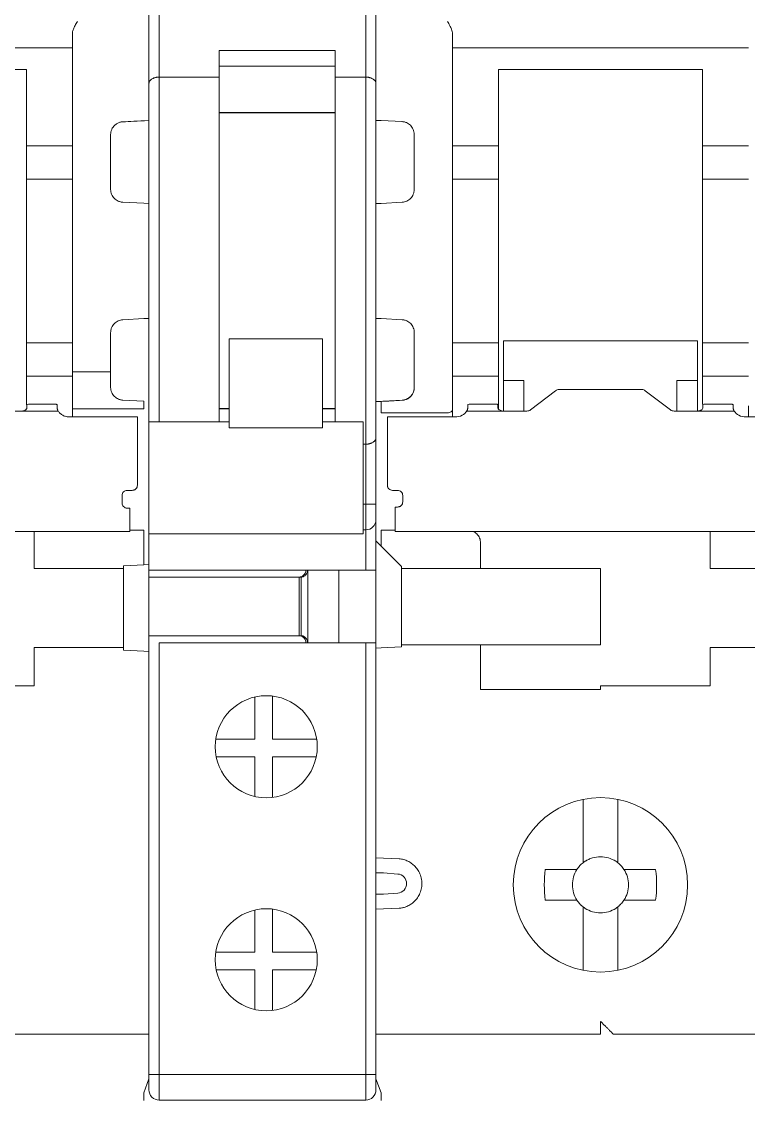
# Model space of a CAD drawing. Header units: millimetres. Extents: x 1359 to 3577, y 1336 to 3557.
# Drawn here: x 1773.78 to 1802.27, y 2722.53 to 2764.81 of the extents above; entities that cross this region are included whole.
import ezdxf

# ---------------------------------------------------------------- set-up
doc = ezdxf.new("R2010")
doc.units = ezdxf.units.MM
doc.layers.add('000-PI-Oprema', color=30, linetype='Continuous', lineweight=5)

msp = doc.modelspace()

# ---------------------------------------------------------------- linework, layer by layer
at = {"layer": '000-PI-Oprema', "color": 0, "linetype": 'ByBlock', "lineweight": 0}
for p, q in [((1778.771, 2762.383), (1778.771, 2788.994)), ((1779.171, 2762.638), (1779.171, 2788.994)), ((1787.271, 2762.638), (1787.271, 2788.994)), ((1787.671, 2788.994), (1787.671, 2762.383)), ((1787.671, 2788.994), (1787.671, 2762.383)), ((1781.521, 2762.638), (1781.521, 2763.679)), ((1786.071, 2763.679), (1781.521, 2763.679)), ((1786.071, 2763.679), (1786.071, 2762.638)), ((1786.071, 2763.063), (1781.521, 2763.063)), ((1778.771, 2749.134), (1778.771, 2762.383)), ((1781.521, 2762.638), (1779.171, 2762.638)), ((1779.171, 2762.638), (1779.171, 2749.134)), ((1781.521, 2762.638), (1781.521, 2749.134)), ((1787.271, 2762.638), (1786.071, 2762.638)), ((1786.071, 2749.134), (1786.071, 2762.638)), ((1787.271, 2748.25), (1787.271, 2762.638)), ((1787.671, 2762.383), (1787.671, 2748.505)), ((1786.071, 2761.25), (1781.521, 2761.25)), ((1786.071, 2761.244), (1781.521, 2761.244)), ((1784.171, 2761.25), (1784.171, 2761.244)), ((1781.921, 2752.385), (1781.921, 2748.887)), ((1785.571, 2752.385), (1781.921, 2752.385)), ((1785.571, 2752.385), (1785.571, 2748.887)), ((1781.521, 2749.644), (1781.921, 2749.644)), ((1781.921, 2749.638), (1781.521, 2749.638)), ((1785.571, 2749.644), (1786.071, 2749.644)), ((1786.071, 2749.638), (1785.571, 2749.638)), ((1778.771, 2723.544), (1778.771, 2749.133)), ((1781.921, 2749.133), (1778.771, 2749.133)), ((1785.571, 2748.887), (1781.921, 2748.887)), ((1787.171, 2749.133), (1785.571, 2749.133)), ((1787.171, 2749.133), (1787.171, 2744.733)), ((1787.671, 2748.505), (1787.671, 2745.894)), ((1787.271, 2748.25), (1787.171, 2748.25)), ((1787.271, 2745.894), (1787.271, 2748.25)), ((1787.171, 2745.894), (1787.271, 2745.894)), ((1787.671, 2745.894), (1787.271, 2745.894)), ((1787.271, 2744.894), (1787.271, 2745.894)), ((1787.671, 2745.894), (1787.671, 2745.294)), ((1787.671, 2745.294), (1787.671, 2743.319)), ((1778.771, 2744.733), (1787.171, 2744.733)), ((1787.171, 2744.894), (1787.271, 2744.894)), ((1787.271, 2743.319), (1787.271, 2744.894)), ((1778.771, 2743.319), (1787.271, 2743.319)), ((1784.998, 2743.319), (1784.998, 2740.469)), ((1786.219, 2743.319), (1786.219, 2740.469)), ((1786.221, 2743.319), (1786.221, 2740.469)), ((1787.671, 2743.319), (1787.271, 2743.319)), ((1787.671, 2743.319), (1787.671, 2740.469)), ((1778.771, 2743.044), (1784.664, 2743.044)), ((1784.664, 2743.044), (1784.736, 2743.044)), ((1784.664, 2743.044), (1784.664, 2740.744)), ((1784.736, 2743.044), (1784.736, 2740.744)), ((1784.75, 2743.044), (1784.736, 2743.044)), ((1784.664, 2740.744), (1778.771, 2740.744)), ((1779.171, 2740.469), (1787.271, 2740.469)), ((1779.171, 2723.544), (1779.171, 2740.469)), ((1784.736, 2740.744), (1784.664, 2740.744)), ((1784.75, 2740.744), (1784.736, 2740.744)), ((1787.271, 2740.469), (1787.671, 2740.469)), ((1787.271, 2723.544), (1787.271, 2740.469)), ((1787.671, 2740.469), (1787.671, 2723.544)), ((1782.92, 2738.342), (1782.92, 2736.694)), ((1783.62, 2738.378), (1783.62, 2736.694)), ((1781.394, 2736.694), (1782.92, 2736.694)), ((1783.62, 2736.694), (1785.349, 2736.694)), ((1782.92, 2735.994), (1781.412, 2735.994)), ((1782.92, 2735.994), (1782.92, 2734.445)), ((1783.62, 2734.41), (1783.62, 2735.994)), ((1785.331, 2735.994), (1783.62, 2735.994)), ((1782.92, 2729.992), (1782.92, 2728.344)), ((1783.62, 2730.028), (1783.62, 2728.344)), ((1781.394, 2728.344), (1782.92, 2728.344)), ((1783.62, 2728.344), (1785.349, 2728.344)), ((1781.412, 2727.644), (1782.92, 2727.644)), ((1782.92, 2727.644), (1782.92, 2726.095)), ((1783.62, 2726.06), (1783.62, 2727.644)), ((1785.331, 2727.644), (1783.62, 2727.644)), ((1778.771, 2722.944), (1778.771, 2723.544)), ((1779.171, 2723.544), (1778.771, 2723.544)), ((1779.171, 2723.544), (1787.271, 2723.544)), ((1779.171, 2722.544), (1779.171, 2723.544)), ((1787.671, 2723.544), (1787.271, 2723.544)), ((1787.271, 2722.544), (1787.271, 2723.544)), ((1787.671, 2723.544), (1787.671, 2722.944)), ((1779.171, 2722.544), (1787.271, 2722.544))]:
    msp.add_line(p, q, dxfattribs=at)
at = {"layer": '000-PI-Oprema', "color": 0, "lineweight": 0}
for p, q in [((1775.771, 2763.783), (1764.171, 2763.783)), ((1790.671, 2763.783), (1802.271, 2763.783)), ((1773.971, 2762.937), (1765.971, 2762.937)), ((1773.971, 2762.937), (1773.971, 2762.113)), ((1792.471, 2762.937), (1800.471, 2762.937)), ((1773.971, 2759.948), (1773.971, 2762.113)), ((1787.717, 2760.938), (1787.689, 2760.939)), ((1787.871, 2760.933), (1787.717, 2760.938)), ((1788.697, 2760.892), (1787.871, 2760.935)), ((1787.871, 2760.933), (1787.871, 2760.935)), ((1788.697, 2760.886), (1788.697, 2760.892)), ((1778.771, 2760.555), (1778.771, 2757.681)), ((1787.671, 2757.679), (1787.671, 2760.556)), ((1773.971, 2758.637), (1773.971, 2759.948)), ((1773.971, 2759.948), (1775.771, 2759.948)), ((1790.671, 2759.948), (1792.471, 2759.948)), ((1802.271, 2759.948), (1800.471, 2759.948)), ((1773.971, 2752.225), (1773.971, 2758.637)), ((1775.771, 2758.637), (1773.971, 2758.637)), ((1790.671, 2758.637), (1792.471, 2758.637)), ((1800.471, 2758.637), (1802.271, 2758.637)), ((1777.745, 2757.735), (1778.571, 2757.692)), ((1787.871, 2757.69), (1788.697, 2757.733)), ((1778.571, 2757.692), (1778.771, 2757.681)), ((1787.671, 2757.679), (1787.871, 2757.69)), ((1778.571, 2753.171), (1777.745, 2753.128)), ((1778.771, 2753.181), (1778.571, 2753.171)), ((1778.771, 2753.181), (1778.771, 2752.008)), ((1787.871, 2753.173), (1787.671, 2753.183)), ((1787.671, 2752.131), (1787.671, 2753.183)), ((1788.697, 2753.129), (1787.871, 2753.173)), ((1773.971, 2752.303), (1773.966, 2752.303)), ((1773.971, 2750.915), (1773.971, 2752.225)), ((1773.971, 2752.225), (1775.771, 2752.225)), ((1790.671, 2752.225), (1792.471, 2752.225)), ((1792.671, 2752.302), (1792.671, 2750.751)), ((1800.271, 2752.302), (1792.671, 2752.302)), ((1800.271, 2750.751), (1800.271, 2752.302)), ((1802.271, 2752.225), (1800.471, 2752.225)), ((1777.271, 2751.081), (1775.771, 2751.081)), ((1773.971, 2749.79), (1773.971, 2750.915)), ((1773.971, 2750.915), (1775.771, 2750.915)), ((1792.471, 2750.915), (1790.671, 2750.915)), ((1792.471, 2749.631), (1792.471, 2750.915)), ((1793.471, 2750.751), (1792.671, 2750.751)), ((1792.671, 2749.549), (1792.671, 2750.751)), ((1793.471, 2749.549), (1793.471, 2750.751)), ((1800.271, 2750.751), (1799.471, 2750.751)), ((1799.471, 2749.549), (1799.471, 2750.751)), ((1800.271, 2750.751), (1800.271, 2749.549)), ((1800.471, 2749.824), (1800.471, 2750.915)), ((1800.471, 2750.915), (1802.271, 2750.915)), ((1793.73, 2749.594), (1794.713, 2750.347)), ((1794.854, 2750.392), (1798.088, 2750.392)), ((1798.23, 2750.347), (1799.213, 2749.594)), ((1773.988, 2749.726), (1773.988, 2749.804)), ((1774.972, 2749.822), (1774.188, 2749.822)), ((1775.172, 2749.804), (1775.172, 2749.726)), ((1775.771, 2749.331), (1775.771, 2749.754)), ((1777.745, 2749.978), (1778.571, 2749.935)), ((1787.689, 2749.923), (1788.697, 2749.976)), ((1787.871, 2749.927), (1787.871, 2749.929)), ((1788.697, 2749.97), (1788.697, 2749.976)), ((1791.271, 2749.726), (1791.271, 2749.804)), ((1792.254, 2749.822), (1791.471, 2749.822)), ((1792.454, 2749.804), (1792.454, 2749.726)), ((1800.488, 2749.804), (1800.488, 2749.726)), ((1801.472, 2749.822), (1800.688, 2749.822)), ((1801.672, 2749.804), (1801.672, 2749.726)), ((1802.271, 2749.331), (1802.271, 2749.754)), ((1773.788, 2749.549), (1772.854, 2749.549)), ((1775.213, 2749.549), (1773.788, 2749.549)), ((1775.672, 2749.319), (1778.321, 2749.319)), ((1778.571, 2749.635), (1775.771, 2749.635)), ((1778.321, 2749.319), (1778.321, 2748.707)), ((1790.471, 2749.479), (1787.871, 2749.479)), ((1788.121, 2748.707), (1788.121, 2749.319)), ((1788.121, 2749.319), (1790.771, 2749.319)), ((1790.671, 2749.602), (1790.671, 2749.319)), ((1792.654, 2749.549), (1791.229, 2749.549)), ((1792.654, 2749.549), (1793.588, 2749.549)), ((1799.354, 2749.549), (1800.288, 2749.549)), ((1801.713, 2749.549), (1800.288, 2749.549)), ((1802.172, 2749.319), (1808.371, 2749.319)), ((1778.321, 2746.641), (1778.321, 2748.05)), ((1788.121, 2748.05), (1788.121, 2746.641)), ((1778.121, 2746.442), (1777.921, 2746.442)), ((1788.521, 2746.442), (1788.321, 2746.442)), ((1777.721, 2746.242), (1777.721, 2745.944)), ((1778.771, 2746.048), (1778.771, 2745.881)), ((1787.671, 2745.731), (1787.671, 2746.048)), ((1788.721, 2745.993), (1788.721, 2746.242)), ((1777.921, 2745.744), (1778.021, 2745.744)), ((1778.021, 2745.655), (1778.021, 2745.744)), ((1778.771, 2745.731), (1778.771, 2743.534)), ((1787.671, 2744.457), (1787.671, 2745.731)), ((1788.421, 2745.788), (1788.521, 2745.788)), ((1788.421, 2745.744), (1788.421, 2745.788)), ((1788.421, 2745.744), (1788.421, 2745.655)), ((1748.421, 2744.834), (1773.921, 2744.834)), ((1773.921, 2744.833), (1778.022, 2744.833)), ((1774.271, 2744.833), (1774.271, 2743.381)), ((1778.571, 2744.881), (1778.021, 2744.881)), ((1778.571, 2744.881), (1778.571, 2743.523)), ((1788.421, 2744.881), (1787.871, 2744.881)), ((1788.421, 2744.833), (1792.521, 2744.833)), ((1792.521, 2744.834), (1818.021, 2744.834)), ((1800.771, 2743.381), (1800.771, 2744.834)), ((1787.671, 2740.281), (1787.671, 2744.457)), ((1787.671, 2744.457), (1787.871, 2744.257)), ((1787.871, 2744.257), (1787.871, 2744.381)), ((1787.871, 2744.257), (1788.671, 2743.457)), ((1791.771, 2743.381), (1791.771, 2744.381)), ((1774.671, 2743.381), (1774.271, 2743.381)), ((1774.671, 2743.381), (1777.771, 2743.381)), ((1777.771, 2743.481), (1778.571, 2743.523)), ((1777.771, 2743.381), (1777.771, 2743.481)), ((1777.771, 2740.281), (1777.771, 2743.381)), ((1778.771, 2743.534), (1778.571, 2743.523)), ((1778.771, 2743.534), (1778.771, 2740.129)), ((1788.671, 2743.457), (1788.671, 2743.381)), ((1791.771, 2743.381), (1788.671, 2743.381)), ((1788.671, 2743.381), (1788.671, 2740.381)), ((1791.771, 2743.381), (1792.171, 2743.381)), ((1792.171, 2743.381), (1796.471, 2743.381)), ((1796.471, 2743.381), (1796.471, 2740.381)), ((1801.171, 2743.381), (1800.771, 2743.381)), ((1801.171, 2743.381), (1804.271, 2743.381)), ((1787.671, 2741.281), (1787.666, 2741.286)), ((1778.776, 2741.081), (1778.771, 2741.081)), ((1788.671, 2740.381), (1788.671, 2740.305)), ((1791.771, 2740.381), (1788.671, 2740.381)), ((1791.771, 2738.631), (1791.771, 2740.381)), ((1791.771, 2740.381), (1792.171, 2740.381)), ((1796.471, 2740.381), (1792.171, 2740.381)), ((1774.671, 2740.281), (1774.271, 2740.281)), ((1774.271, 2738.781), (1774.271, 2740.281)), ((1774.671, 2740.281), (1777.771, 2740.281)), ((1777.771, 2740.181), (1777.771, 2740.281)), ((1778.571, 2740.139), (1777.771, 2740.181)), ((1778.771, 2740.129), (1778.571, 2740.139)), ((1778.771, 2740.129), (1778.771, 2725.981)), ((1787.671, 2740.253), (1787.871, 2740.263)), ((1787.671, 2740.253), (1787.671, 2732.358)), ((1788.671, 2740.305), (1787.871, 2740.263)), ((1801.171, 2740.281), (1800.771, 2740.281)), ((1800.771, 2740.281), (1800.771, 2738.781)), ((1804.271, 2740.281), (1801.171, 2740.281)), ((1769.971, 2738.781), (1774.271, 2738.781)), ((1796.471, 2738.781), (1796.471, 2738.631)), ((1800.771, 2738.781), (1796.471, 2738.781)), ((1796.471, 2738.631), (1791.771, 2738.631)), ((1778.771, 2736.481), (1778.776, 2736.481)), ((1787.666, 2736.276), (1787.671, 2736.281)), ((1795.796, 2734.32), (1795.796, 2734.257)), ((1795.796, 2734.257), (1795.796, 2732.138)), ((1797.146, 2734.257), (1797.146, 2734.32)), ((1797.146, 2732.138), (1797.146, 2734.257)), ((1787.671, 2732.184), (1787.671, 2732.357)), ((1788.581, 2732.003), (1787.671, 2732.041)), ((1795.796, 2732.138), (1795.796, 2731.85)), ((1797.146, 2732.138), (1797.146, 2731.85)), ((1794.307, 2731.581), (1795.165, 2731.581)), ((1798.635, 2731.581), (1797.777, 2731.581)), ((1787.671, 2730.609), (1787.671, 2731.454)), ((1787.971, 2731.454), (1788.529, 2731.405)), ((1788.529, 2730.658), (1787.971, 2730.609)), ((1795.165, 2730.381), (1794.307, 2730.381)), ((1798.635, 2730.381), (1797.777, 2730.381)), ((1787.671, 2730.022), (1788.581, 2730.06)), ((1795.796, 2730.113), (1795.796, 2729.825)), ((1795.796, 2729.825), (1795.796, 2727.705)), ((1797.146, 2730.113), (1797.146, 2729.825)), ((1797.146, 2727.705), (1797.146, 2729.825)), ((1787.671, 2729.705), (1787.671, 2729.759)), ((1787.671, 2729.705), (1787.671, 2725.981)), ((1795.796, 2727.705), (1795.796, 2727.631)), ((1797.146, 2727.631), (1797.146, 2727.705)), ((1778.771, 2725.981), (1778.771, 2723.381)), ((1787.671, 2725.981), (1787.671, 2723.381)), ((1778.771, 2725.131), (1770.471, 2725.131)), ((1787.671, 2725.131), (1796.471, 2725.131)), ((1805.271, 2725.131), (1796.971, 2725.131)), ((1778.771, 2723.381), (1778.571, 2722.831)), ((1787.671, 2723.381), (1787.871, 2722.832))]:
    msp.add_line(p, q, dxfattribs=at)
at = {"layer": '000-PI-Oprema', "color": 0, "lineweight": 0, "flags": 128}
msp.add_lwpolyline([(1790.671, 2749.602), (1790.667, 2749.578), (1790.656, 2749.555), (1790.638, 2749.534), (1790.613, 2749.515), (1790.582, 2749.5), (1790.548, 2749.489), (1790.51, 2749.482), (1790.471, 2749.479)], dxfattribs=at)
at = {"layer": '000-PI-Oprema', "color": 0, "linetype": 'ByBlock', "lineweight": 0}
for centre in [(1783.371, 2736.394), (1783.371, 2728.044)]:
    msp.add_circle(centre, 2, dxfattribs=at)
at = {"layer": '000-PI-Oprema', "color": 0, "lineweight": 0}
msp.add_circle((1796.471, 2730.981), 3.418, dxfattribs=at)
at = {"layer": '000-PI-Oprema', "color": 0, "linetype": 'ByBlock', "lineweight": 0}
for centre, start, end in [((1787.271, 2745.294), 270, 0), ((1779.171, 2722.944), 180, 270), ((1787.271, 2722.944), 270, 0)]:
    msp.add_arc(centre, 0.4, start, end, dxfattribs=at)
at = {"layer": '000-PI-Oprema', "color": 0, "lineweight": 0}
for start, end in [(123.0557, 133.0681), (46.9319, 56.9443), (136.9319, 146.9443), (135, 136.9319), (133.0681, 135), (33.0557, 43.0681), (213.0557, 223.0681), (223.0681, 225), (315, 316.9319), (316.9319, 326.9443), (225, 226.9319), (226.9319, 236.9443), (303.0557, 313.0681)]:
    msp.add_arc((1796.471, 2730.981), 1.1, start, end, dxfattribs=at)
for points, knots in [([(1775.771, 2764.324), (1775.772, 2764.345), (1775.774, 2764.389), (1775.789, 2764.455), (1775.81, 2764.521), (1775.84, 2764.588), (1775.891, 2764.687), (1775.938, 2764.762), (1775.971, 2764.814)], [0, 0, 0, 0, 0.117336, 0.242611, 0.377617, 0.505972, 0.652001, 1, 1, 1, 1]), ([(1778.771, 2764.814), (1778.771, 2764.782), (1778.771, 2764.718), (1778.771, 2764.622), (1778.771, 2764.527), (1778.771, 2764.4), (1778.771, 2764.244), (1778.771, 2764.067), (1778.771, 2763.907), (1778.771, 2763.77), (1778.771, 2763.655), (1778.771, 2763.6), (1778.771, 2763.572)], [0, 0, 0, 0, 0.061391, 0.122427, 0.18342, 0.24468, 0.372209, 0.500076, 0.627605, 0.755472, 0.877481, 1, 1, 1, 1]), ([(1787.671, 2763.572), (1787.671, 2763.586), (1787.671, 2763.612), (1787.671, 2763.659), (1787.671, 2763.712), (1787.671, 2763.792), (1787.671, 2763.907), (1787.671, 2764.067), (1787.671, 2764.243), (1787.671, 2764.43), (1787.671, 2764.621), (1787.671, 2764.75), (1787.671, 2764.814)], [0, 0, 0, 0, 0.061391, 0.122427, 0.18342, 0.24468, 0.372209, 0.500076, 0.627605, 0.755472, 0.877481, 1, 1, 1, 1]), ([(1790.471, 2764.814), (1790.505, 2764.761), (1790.552, 2764.687), (1790.603, 2764.588), (1790.637, 2764.51), (1790.664, 2764.423), (1790.669, 2764.356), (1790.671, 2764.324)], [0, 0, 0, 0, 0.350015, 0.493309, 0.624855, 0.821183, 1, 1, 1, 1]), ([(1775.771, 2764.17), (1775.771, 2764.18), (1775.771, 2764.199), (1775.771, 2764.235), (1775.771, 2764.277), (1775.771, 2764.308), (1775.771, 2764.324)], [0, 0, 0, 0, 0.251193, 0.5, 0.748807, 1, 1, 1, 1]), ([(1775.771, 2761.108), (1775.771, 2761.192), (1775.771, 2761.358), (1775.771, 2761.6), (1775.771, 2761.835), (1775.771, 2762.062), (1775.771, 2762.282), (1775.771, 2762.495), (1775.771, 2762.701), (1775.771, 2762.965), (1775.771, 2763.274), (1775.771, 2763.61), (1775.771, 2763.914), (1775.771, 2764.085), (1775.771, 2764.17)], [0, 0, 0, 0, 0.062754, 0.125301, 0.187708, 0.250043, 0.312375, 0.374772, 0.437302, 0.500033, 0.625237, 0.749935, 0.874674, 1, 1, 1, 1]), ([(1790.671, 2764.17), (1790.671, 2764.13), (1790.671, 2764.049), (1790.671, 2763.918), (1790.671, 2763.778), (1790.671, 2763.631), (1790.671, 2763.475), (1790.671, 2763.31), (1790.671, 2763.138), (1790.671, 2762.897), (1790.671, 2762.578), (1790.671, 2762.167), (1790.671, 2761.73), (1790.671, 2761.417), (1790.671, 2761.26)], [0, 0, 0, 0, 0.062736, 0.125281, 0.187695, 0.250043, 0.312387, 0.374792, 0.437318, 0.500031, 0.625212, 0.749931, 0.874692, 1, 1, 1, 1]), ([(1778.771, 2763.572), (1778.771, 2763.536), (1778.771, 2763.462), (1778.771, 2763.342), (1778.771, 2763.216), (1778.771, 2763.082), (1778.771, 2762.94), (1778.771, 2762.791), (1778.771, 2762.635), (1778.771, 2762.417), (1778.771, 2762.129), (1778.771, 2761.756), (1778.771, 2761.361), (1778.771, 2761.079), (1778.771, 2760.937)], [0, 0, 0, 0, 0.062728, 0.125272, 0.18769, 0.250045, 0.312396, 0.374803, 0.437328, 0.500029, 0.625194, 0.749922, 0.874696, 1, 1, 1, 1]), ([(1787.671, 2760.939), (1787.671, 2761.01), (1787.671, 2761.153), (1787.671, 2761.359), (1787.671, 2761.56), (1787.671, 2761.755), (1787.671, 2761.943), (1787.671, 2762.126), (1787.671, 2762.302), (1787.671, 2762.529), (1787.671, 2762.795), (1787.671, 2763.085), (1787.671, 2763.348), (1787.671, 2763.497), (1787.671, 2763.572)], [0, 0, 0, 0, 0.062728, 0.125271, 0.18769, 0.250045, 0.312396, 0.374804, 0.437328, 0.500029, 0.625194, 0.749922, 0.874696, 1, 1, 1, 1]), ([(1792.471, 2762.937), (1792.471, 2762.896), (1792.471, 2762.813), (1792.471, 2762.695), (1792.471, 2762.582), (1792.471, 2762.439), (1792.471, 2762.274), (1792.471, 2762.166), (1792.471, 2762.113)], [0, 0, 0, 0, 0.125424, 0.250193, 0.374902, 0.500146, 0.749703, 1, 1, 1, 1]), ([(1800.471, 2762.113), (1800.471, 2762.139), (1800.471, 2762.191), (1800.471, 2762.279), (1800.471, 2762.373), (1800.471, 2762.508), (1800.471, 2762.692), (1800.471, 2762.855), (1800.471, 2762.937)], [0, 0, 0, 0, 0.125424, 0.250193, 0.374902, 0.500146, 0.749703, 1, 1, 1, 1]), ([(1800.471, 2759.948), (1800.471, 2760.019), (1800.471, 2760.161), (1800.471, 2760.367), (1800.471, 2760.568), (1800.471, 2760.764), (1800.471, 2760.954), (1800.471, 2761.2), (1800.471, 2761.492), (1800.471, 2761.819), (1800.471, 2762.015), (1800.471, 2762.113)], [0, 0, 0, 0, 0.083508, 0.166833, 0.25006, 0.333277, 0.416572, 0.500032, 0.666688, 0.83311, 1, 1, 1, 1]), ([(1775.771, 2759.715), (1775.771, 2759.786), (1775.771, 2759.928), (1775.771, 2760.136), (1775.771, 2760.34), (1775.771, 2760.539), (1775.771, 2760.734), (1775.771, 2760.924), (1775.771, 2761.047), (1775.771, 2761.108)], [0, 0, 0, 0, 0.143512, 0.28637, 0.428834, 0.571166, 0.71363, 0.856488, 1, 1, 1, 1]), ([(1790.671, 2761.26), (1790.671, 2761.196), (1790.671, 2761.069), (1790.671, 2760.87), (1790.671, 2760.668), (1790.671, 2760.46), (1790.671, 2760.248), (1790.671, 2760.031), (1790.671, 2759.809), (1790.671, 2759.658), (1790.671, 2759.583)], [0, 0, 0, 0, 0.12575, 0.250858, 0.375537, 0.5, 0.624463, 0.749142, 0.87425, 1, 1, 1, 1]), ([(1777.745, 2760.885), (1777.727, 2760.883), (1777.689, 2760.88), (1777.633, 2760.867), (1777.578, 2760.848), (1777.523, 2760.821), (1777.471, 2760.787), (1777.416, 2760.74), (1777.358, 2760.673), (1777.31, 2760.586), (1777.277, 2760.487), (1777.273, 2760.419), (1777.271, 2760.385)], [0, 0, 0, 0, 0.067869, 0.138425, 0.211987, 0.288836, 0.369219, 0.453352, 0.573685, 0.721104, 0.860335, 1, 1, 1, 1]), ([(1788.697, 2760.892), (1788.717, 2760.89), (1788.756, 2760.887), (1788.812, 2760.874), (1788.878, 2760.85), (1788.95, 2760.811), (1789.024, 2760.752), (1789.087, 2760.678), (1789.134, 2760.591), (1789.165, 2760.495), (1789.169, 2760.428), (1789.171, 2760.394)], [0, 0, 0, 0, 0.071618, 0.143308, 0.216363, 0.334035, 0.455285, 0.587191, 0.721903, 0.860899, 1, 1, 1, 1]), ([(1777.271, 2760.385), (1777.271, 2760.32), (1777.271, 2760.188), (1777.271, 2759.987), (1777.271, 2759.85), (1777.271, 2759.782)], [0, 0, 0, 0, 0.333419, 0.666581, 1, 1, 1, 1]), ([(1792.471, 2759.948), (1792.471, 2759.899), (1792.471, 2759.801), (1792.471, 2759.585), (1792.471, 2759.346), (1792.471, 2759.101), (1792.471, 2758.881), (1792.471, 2758.716), (1792.471, 2758.66), (1792.471, 2758.637)], [0, 0, 0, 0, 0.150243, 0.300485, 0.450729, 0.600973, 0.751216, 0.901461, 1, 1, 1, 1]), ([(1800.471, 2759.948), (1800.471, 2759.899), (1800.471, 2759.801), (1800.471, 2759.585), (1800.471, 2759.346), (1800.471, 2759.101), (1800.471, 2758.881), (1800.471, 2758.716), (1800.471, 2758.66), (1800.471, 2758.637)], [0, 0, 0, 0, 0.150243, 0.300485, 0.450729, 0.600973, 0.751216, 0.901461, 1, 1, 1, 1]), ([(1775.771, 2751.148), (1775.771, 2751.262), (1775.771, 2751.49), (1775.771, 2751.835), (1775.771, 2752.183), (1775.771, 2752.533), (1775.771, 2752.887), (1775.771, 2753.484), (1775.771, 2754.331), (1775.771, 2755.431), (1775.771, 2756.531), (1775.771, 2757.498), (1775.771, 2758.33), (1775.771, 2759.03), (1775.771, 2759.486), (1775.771, 2759.715)], [0, 0, 0, 0, 0.041431, 0.082793, 0.124119, 0.165441, 0.206793, 0.248207, 0.374079, 0.500012, 0.625883, 0.751817, 0.834548, 0.917188, 1, 1, 1, 1]), ([(1777.271, 2759.782), (1777.271, 2759.68), (1777.271, 2759.477), (1777.271, 2759.17), (1777.271, 2758.86), (1777.271, 2758.548), (1777.271, 2758.339), (1777.271, 2758.234)], [0, 0, 0, 0, 0.200123, 0.400061, 0.599939, 0.799877, 1, 1, 1, 1]), ([(1789.171, 2758.232), (1789.171, 2758.352), (1789.171, 2758.591), (1789.171, 2758.946), (1789.171, 2759.299), (1789.171, 2759.531), (1789.171, 2759.647)], [0, 0, 0, 0, 0.2501, 0.5, 0.7499, 1, 1, 1, 1]), ([(1790.671, 2759.583), (1790.671, 2759.472), (1790.671, 2759.25), (1790.671, 2758.915), (1790.671, 2758.577), (1790.671, 2758.237), (1790.671, 2757.895), (1790.671, 2757.316), (1790.671, 2756.496), (1790.671, 2755.431), (1790.671, 2754.367), (1790.671, 2753.431), (1790.671, 2752.625), (1790.671, 2751.946), (1790.671, 2751.502), (1790.671, 2751.28)], [0, 0, 0, 0, 0.041447, 0.082829, 0.124176, 0.16552, 0.206891, 0.248321, 0.374134, 0.500011, 0.625824, 0.751702, 0.834467, 0.91715, 1, 1, 1, 1]), ([(1792.471, 2758.637), (1792.471, 2758.554), (1792.471, 2758.387), (1792.471, 2758.132), (1792.471, 2757.875), (1792.471, 2757.615), (1792.471, 2757.352), (1792.471, 2756.905), (1792.471, 2756.265), (1792.471, 2755.431), (1792.471, 2754.598), (1792.471, 2753.869), (1792.471, 2753.247), (1792.471, 2752.728), (1792.471, 2752.393), (1792.471, 2752.225)], [0, 0, 0, 0, 0.041319, 0.082538, 0.123706, 0.164869, 0.206076, 0.247373, 0.373654, 0.500018, 0.626299, 0.752662, 0.835118, 0.917437, 1, 1, 1, 1]), ([(1800.471, 2758.637), (1800.471, 2757.63), (1800.471, 2756.531), (1800.471, 2754.332), (1800.471, 2753.233), (1800.471, 2752.225)], [0, 0, 0, 0, 0.5, 0.5, 1, 1, 1, 1]), ([(1777.745, 2757.735), (1777.724, 2757.737), (1777.682, 2757.74), (1777.621, 2757.756), (1777.553, 2757.782), (1777.48, 2757.824), (1777.408, 2757.887), (1777.349, 2757.961), (1777.305, 2758.046), (1777.276, 2758.138), (1777.273, 2758.202), (1777.271, 2758.234)], [0, 0, 0, 0, 0.082209, 0.16366, 0.245689, 0.369303, 0.493372, 0.618767, 0.744744, 0.872104, 1, 1, 1, 1]), ([(1789.171, 2758.232), (1789.171, 2758.211), (1789.169, 2758.169), (1789.156, 2758.106), (1789.133, 2758.035), (1789.094, 2757.96), (1789.035, 2757.885), (1788.963, 2757.822), (1788.881, 2757.775), (1788.791, 2757.743), (1788.729, 2757.736), (1788.697, 2757.733)], [0, 0, 0, 0, 0.085507, 0.170147, 0.255273, 0.381189, 0.506725, 0.630753, 0.754527, 0.877113, 1, 1, 1, 1]), ([(1778.771, 2757.681), (1778.771, 2757.575), (1778.771, 2757.363), (1778.771, 2757.042), (1778.771, 2756.722), (1778.771, 2756.4), (1778.771, 2756.078), (1778.771, 2755.755), (1778.771, 2755.351), (1778.771, 2754.866), (1778.771, 2754.301), (1778.771, 2753.739), (1778.771, 2753.367), (1778.771, 2753.181)], [0, 0, 0, 0, 0.071572, 0.143012, 0.214372, 0.285701, 0.357051, 0.428472, 0.500015, 0.625079, 0.749917, 0.8748, 1, 1, 1, 1]), ([(1787.671, 2753.183), (1787.671, 2753.289), (1787.671, 2753.502), (1787.671, 2753.821), (1787.671, 2754.142), (1787.671, 2754.463), (1787.671, 2754.785), (1787.671, 2755.108), (1787.671, 2755.512), (1787.671, 2755.997), (1787.671, 2756.56), (1787.671, 2757.122), (1787.671, 2757.493), (1787.671, 2757.679)], [0, 0, 0, 0, 0.071572, 0.143012, 0.214372, 0.285701, 0.357051, 0.428472, 0.500015, 0.625079, 0.749917, 0.8748, 1, 1, 1, 1]), ([(1777.271, 2752.628), (1777.272, 2752.65), (1777.274, 2752.692), (1777.286, 2752.755), (1777.31, 2752.826), (1777.349, 2752.901), (1777.408, 2752.976), (1777.48, 2753.038), (1777.562, 2753.085), (1777.651, 2753.118), (1777.714, 2753.124), (1777.745, 2753.128)], [0, 0, 0, 0, 0.085573, 0.170275, 0.255463, 0.381339, 0.506835, 0.630803, 0.754517, 0.877108, 1, 1, 1, 1]), ([(1788.697, 2753.129), (1788.718, 2753.128), (1788.76, 2753.124), (1788.821, 2753.108), (1788.89, 2753.082), (1788.963, 2753.04), (1789.035, 2752.978), (1789.094, 2752.903), (1789.138, 2752.818), (1789.166, 2752.726), (1789.17, 2752.662), (1789.171, 2752.63)], [0, 0, 0, 0, 0.082205, 0.163652, 0.245679, 0.369354, 0.493482, 0.618917, 0.744935, 0.872201, 1, 1, 1, 1]), ([(1777.271, 2752.628), (1777.271, 2752.524), (1777.271, 2752.314), (1777.271, 2752.002), (1777.271, 2751.693), (1777.271, 2751.385), (1777.271, 2751.182), (1777.271, 2751.081)], [0, 0, 0, 0, 0.200123, 0.400061, 0.599939, 0.799877, 1, 1, 1, 1]), ([(1789.171, 2751.215), (1789.171, 2751.331), (1789.171, 2751.564), (1789.171, 2751.917), (1789.171, 2752.272), (1789.171, 2752.511), (1789.171, 2752.63)], [0, 0, 0, 0, 0.2501, 0.5, 0.7499, 1, 1, 1, 1]), ([(1792.471, 2752.225), (1792.471, 2752.203), (1792.471, 2752.147), (1792.471, 2751.982), (1792.471, 2751.762), (1792.471, 2751.517), (1792.471, 2751.277), (1792.471, 2751.061), (1792.471, 2750.964), (1792.471, 2750.915)], [0, 0, 0, 0, 0.098539, 0.248784, 0.399027, 0.54927, 0.699515, 0.849757, 1, 1, 1, 1]), ([(1800.471, 2752.225), (1800.471, 2752.203), (1800.471, 2752.147), (1800.471, 2751.982), (1800.471, 2751.762), (1800.471, 2751.517), (1800.471, 2751.277), (1800.471, 2751.061), (1800.471, 2750.964), (1800.471, 2750.915)], [0, 0, 0, 0, 0.098539, 0.248784, 0.399027, 0.54927, 0.699515, 0.849757, 1, 1, 1, 1]), ([(1778.771, 2752.031), (1778.771, 2752.017), (1778.771, 2751.989), (1778.771, 2751.767), (1778.771, 2751.419), (1778.771, 2750.962), (1778.771, 2750.579), (1778.771, 2750.308)], [0, 0, 0, 0, 0.201961, 0.403921, 0.605881, 0.807842, 1, 1, 1, 1]), ([(1787.671, 2750.306), (1787.671, 2750.306), (1787.671, 2750.633), (1787.671, 2751.016), (1787.671, 2751.505), (1787.671, 2751.859), (1787.671, 2752.088), (1787.671, 2752.117), (1787.671, 2752.131)], [0, 0, 0, 0, 0.008736, 0.206989, 0.405242, 0.603494, 0.801747, 1, 1, 1, 1]), ([(1775.771, 2749.754), (1775.771, 2749.816), (1775.771, 2749.938), (1775.771, 2750.128), (1775.771, 2750.323), (1775.771, 2750.522), (1775.771, 2750.726), (1775.771, 2750.934), (1775.771, 2751.077), (1775.771, 2751.148)], [0, 0, 0, 0, 0.143512, 0.28637, 0.428834, 0.571166, 0.71363, 0.856488, 1, 1, 1, 1]), ([(1777.271, 2751.081), (1777.271, 2751.012), (1777.271, 2750.876), (1777.271, 2750.674), (1777.271, 2750.543), (1777.271, 2750.477)], [0, 0, 0, 0, 0.333419, 0.666581, 1, 1, 1, 1]), ([(1789.171, 2750.468), (1789.171, 2750.529), (1789.171, 2750.65), (1789.171, 2750.836), (1789.171, 2751.024), (1789.171, 2751.151), (1789.171, 2751.215)], [0, 0, 0, 0, 0.25014, 0.5, 0.74986, 1, 1, 1, 1]), ([(1790.671, 2751.28), (1790.671, 2751.204), (1790.671, 2751.053), (1790.671, 2750.832), (1790.671, 2750.615), (1790.671, 2750.403), (1790.671, 2750.195), (1790.671, 2749.992), (1790.671, 2749.794), (1790.671, 2749.666), (1790.671, 2749.602)], [0, 0, 0, 0, 0.12575, 0.250858, 0.375537, 0.5, 0.624463, 0.749142, 0.87425, 1, 1, 1, 1]), ([(1777.745, 2749.978), (1777.726, 2749.98), (1777.687, 2749.983), (1777.631, 2749.996), (1777.565, 2750.02), (1777.493, 2750.058), (1777.419, 2750.118), (1777.356, 2750.192), (1777.309, 2750.279), (1777.277, 2750.376), (1777.273, 2750.443), (1777.271, 2750.477)], [0, 0, 0, 0, 0.070997, 0.142096, 0.214572, 0.332081, 0.453288, 0.585757, 0.721078, 0.860541, 1, 1, 1, 1]), ([(1788.697, 2749.976), (1788.739, 2749.978), (1788.785, 2749.986), (1788.885, 2750.02), (1788.938, 2750.047), (1789.038, 2750.129), (1789.084, 2750.184), (1789.152, 2750.318), (1789.171, 2750.396), (1789.171, 2750.475)], [0, 0, 0, 0, 0.25, 0.25, 0.5, 0.5, 0.75, 0.75, 1, 1, 1, 1]), ([(1788.697, 2749.97), (1788.716, 2749.972), (1788.754, 2749.975), (1788.81, 2749.988), (1788.866, 2750.008), (1788.92, 2750.034), (1788.973, 2750.069), (1789.03, 2750.118), (1789.093, 2750.192), (1789.14, 2750.285), (1789.167, 2750.382), (1789.17, 2750.439), (1789.171, 2750.468)], [0, 0, 0, 0, 0.068374, 0.139377, 0.213319, 0.290477, 0.371094, 0.455382, 0.587277, 0.761474, 0.880592, 1, 1, 1, 1]), ([(1773.988, 2749.676), (1773.988, 2749.669), (1773.986, 2749.657), (1773.975, 2749.635), (1773.957, 2749.613), (1773.924, 2749.586), (1773.869, 2749.556), (1773.815, 2749.552), (1773.788, 2749.549)], [0, 0, 0, 0, 0.130698, 0.254597, 0.376443, 0.501216, 0.749391, 1, 1, 1, 1]), ([(1773.988, 2749.804), (1773.988, 2749.809), (1774.01, 2749.814), (1774.084, 2749.82), (1774.136, 2749.822), (1774.188, 2749.822)], [0, 0, 0, 0, 0.5, 0.5, 1, 1, 1, 1]), ([(1775.172, 2749.804), (1775.171, 2749.806), (1775.169, 2749.808), (1775.158, 2749.811), (1775.139, 2749.814), (1775.106, 2749.818), (1775.051, 2749.821), (1774.998, 2749.822), (1774.972, 2749.822)], [0, 0, 0, 0, 0.128148, 0.251094, 0.373747, 0.501054, 0.748354, 1, 1, 1, 1]), ([(1775.213, 2749.549), (1775.207, 2749.561), (1775.194, 2749.586), (1775.181, 2749.619), (1775.173, 2749.65), (1775.172, 2749.667), (1775.172, 2749.676)], [0, 0, 0, 0, 0.246224, 0.493159, 0.743542, 1, 1, 1, 1]), ([(1778.771, 2749.926), (1778.771, 2749.854), (1778.771, 2749.712), (1778.771, 2749.505), (1778.771, 2749.304), (1778.771, 2749.109), (1778.771, 2748.92), (1778.771, 2748.738), (1778.771, 2748.561), (1778.771, 2748.335), (1778.771, 2748.068), (1778.771, 2747.778), (1778.771, 2747.515), (1778.771, 2747.365), (1778.771, 2747.29)], [0, 0, 0, 0, 0.062728, 0.125272, 0.18769, 0.250045, 0.312396, 0.374803, 0.437328, 0.500029, 0.625194, 0.749922, 0.874696, 1, 1, 1, 1]), ([(1787.671, 2747.29), (1787.671, 2747.327), (1787.671, 2747.4), (1787.671, 2747.52), (1787.671, 2747.647), (1787.671, 2747.781), (1787.671, 2747.922), (1787.671, 2748.071), (1787.671, 2748.227), (1787.671, 2748.445), (1787.671, 2748.733), (1787.671, 2749.105), (1787.671, 2749.5), (1787.671, 2749.782), (1787.671, 2749.924)], [0, 0, 0, 0, 0.062728, 0.125271, 0.18769, 0.250045, 0.312396, 0.374804, 0.437328, 0.500029, 0.625194, 0.749922, 0.874696, 1, 1, 1, 1]), ([(1787.871, 2749.929), (1787.845, 2749.928), (1787.792, 2749.927), (1787.742, 2749.925), (1787.717, 2749.924)], [0, 0, 0, 0, 0.508632, 1, 1, 1, 1]), ([(1791.271, 2749.676), (1791.271, 2749.667), (1791.27, 2749.65), (1791.261, 2749.619), (1791.249, 2749.586), (1791.236, 2749.561), (1791.229, 2749.549)], [0, 0, 0, 0, 0.256458, 0.506841, 0.753776, 1, 1, 1, 1]), ([(1791.271, 2749.804), (1791.271, 2749.809), (1791.293, 2749.814), (1791.367, 2749.82), (1791.419, 2749.822), (1791.471, 2749.822)], [0, 0, 0, 0, 0.5, 0.5, 1, 1, 1, 1]), ([(1791.271, 2749.676), (1791.271, 2749.684), (1791.271, 2749.701), (1791.271, 2749.718), (1791.271, 2749.723), (1791.271, 2749.726)], [0, 0, 0, 0, 0.334189, 0.665811, 1, 1, 1, 1]), ([(1792.454, 2749.804), (1792.454, 2749.806), (1792.452, 2749.808), (1792.44, 2749.811), (1792.422, 2749.814), (1792.389, 2749.818), (1792.333, 2749.821), (1792.281, 2749.822), (1792.254, 2749.822)], [0, 0, 0, 0, 0.128148, 0.251094, 0.373747, 0.501054, 0.748354, 1, 1, 1, 1]), ([(1792.454, 2749.676), (1792.455, 2749.67), (1792.456, 2749.658), (1792.467, 2749.636), (1792.484, 2749.614), (1792.514, 2749.59), (1792.568, 2749.558), (1792.621, 2749.553), (1792.654, 2749.549)], [0, 0, 0, 0, 0.121269, 0.244591, 0.370821, 0.500756, 0.692101, 1, 1, 1, 1]), ([(1800.288, 2749.549), (1800.303, 2749.55), (1800.33, 2749.551), (1800.367, 2749.56), (1800.395, 2749.572), (1800.416, 2749.583), (1800.447, 2749.603), (1800.481, 2749.637), (1800.486, 2749.663), (1800.488, 2749.676)], [0, 0, 0, 0, 0.138294, 0.257669, 0.358107, 0.439606, 0.502183, 0.756685, 1, 1, 1, 1]), ([(1800.688, 2749.822), (1800.675, 2749.822), (1800.649, 2749.822), (1800.611, 2749.821), (1800.576, 2749.819), (1800.537, 2749.816), (1800.496, 2749.811), (1800.491, 2749.807), (1800.488, 2749.804)], [0, 0, 0, 0, 0.128148, 0.251094, 0.373747, 0.501054, 0.748354, 1, 1, 1, 1]), ([(1801.672, 2749.804), (1801.671, 2749.806), (1801.669, 2749.808), (1801.658, 2749.811), (1801.639, 2749.814), (1801.606, 2749.818), (1801.551, 2749.821), (1801.498, 2749.822), (1801.472, 2749.822)], [0, 0, 0, 0, 0.128148, 0.251094, 0.373747, 0.501054, 0.748354, 1, 1, 1, 1]), ([(1801.672, 2749.726), (1801.672, 2749.723), (1801.672, 2749.718), (1801.672, 2749.701), (1801.672, 2749.684), (1801.672, 2749.676)], [0, 0, 0, 0, 0.334189, 0.665811, 1, 1, 1, 1]), ([(1801.713, 2749.549), (1801.707, 2749.561), (1801.694, 2749.586), (1801.681, 2749.619), (1801.673, 2749.65), (1801.672, 2749.667), (1801.672, 2749.676)], [0, 0, 0, 0, 0.246224, 0.493159, 0.743542, 1, 1, 1, 1]), ([(1775.672, 2749.319), (1775.647, 2749.32), (1775.599, 2749.322), (1775.528, 2749.334), (1775.46, 2749.354), (1775.376, 2749.39), (1775.282, 2749.451), (1775.236, 2749.516), (1775.213, 2749.549)], [0, 0, 0, 0, 0.126929, 0.250928, 0.374602, 0.500576, 0.748126, 1, 1, 1, 1]), ([(1790.771, 2749.319), (1790.868, 2749.319), (1790.964, 2749.342), (1791.126, 2749.423), (1791.191, 2749.481), (1791.229, 2749.549)], [0, 0, 0, 0, 0.5, 0.5, 1, 1, 1, 1]), ([(1801.713, 2749.549), (1801.752, 2749.481), (1801.817, 2749.423), (1801.979, 2749.342), (1802.075, 2749.319), (1802.172, 2749.319)], [0, 0, 0, 0, 0.5, 0.5, 1, 1, 1, 1]), ([(1778.771, 2747.29), (1778.771, 2747.277), (1778.771, 2747.25), (1778.771, 2747.203), (1778.771, 2747.15), (1778.771, 2747.07), (1778.771, 2746.955), (1778.771, 2746.795), (1778.771, 2746.619), (1778.771, 2746.433), (1778.771, 2746.241), (1778.771, 2746.113), (1778.771, 2746.048)], [0, 0, 0, 0, 0.061391, 0.122427, 0.18342, 0.24468, 0.372209, 0.500076, 0.627605, 0.755472, 0.877481, 1, 1, 1, 1]), ([(1787.671, 2746.048), (1787.671, 2746.081), (1787.671, 2746.145), (1787.671, 2746.241), (1787.671, 2746.336), (1787.671, 2746.463), (1787.671, 2746.619), (1787.671, 2746.795), (1787.671, 2746.955), (1787.671, 2747.092), (1787.671, 2747.207), (1787.671, 2747.262), (1787.671, 2747.29)], [0, 0, 0, 0, 0.061391, 0.122427, 0.18342, 0.24468, 0.372209, 0.500076, 0.627605, 0.755472, 0.877481, 1, 1, 1, 1]), ([(1777.921, 2746.442), (1777.869, 2746.442), (1777.817, 2746.42), (1777.743, 2746.346), (1777.721, 2746.295), (1777.721, 2746.242)], [0, 0, 0, 0, 0.5, 0.5, 1, 1, 1, 1]), ([(1778.121, 2746.442), (1778.135, 2746.442), (1778.161, 2746.444), (1778.199, 2746.455), (1778.233, 2746.474), (1778.273, 2746.507), (1778.313, 2746.562), (1778.319, 2746.614), (1778.321, 2746.641)], [0, 0, 0, 0, 0.128148, 0.251094, 0.373747, 0.501054, 0.748354, 1, 1, 1, 1]), ([(1788.121, 2746.641), (1788.122, 2746.628), (1788.124, 2746.601), (1788.135, 2746.564), (1788.154, 2746.529), (1788.187, 2746.49), (1788.242, 2746.45), (1788.295, 2746.444), (1788.321, 2746.442)], [0, 0, 0, 0, 0.128148, 0.251094, 0.373747, 0.501054, 0.748354, 1, 1, 1, 1]), ([(1788.721, 2746.242), (1788.721, 2746.295), (1788.7, 2746.346), (1788.626, 2746.42), (1788.574, 2746.442), (1788.521, 2746.442)], [0, 0, 0, 0, 0.5, 0.5, 1, 1, 1, 1]), ([(1777.721, 2745.944), (1777.721, 2745.891), (1777.743, 2745.84), (1777.817, 2745.766), (1777.869, 2745.744), (1777.921, 2745.744)], [0, 0, 0, 0, 0.5, 0.5, 1, 1, 1, 1]), ([(1778.771, 2745.881), (1778.771, 2745.868), (1778.771, 2745.842), (1778.771, 2745.805), (1778.771, 2745.769), (1778.771, 2745.737), (1778.771, 2745.733), (1778.771, 2745.731)], [0, 0, 0, 0, 0.169382, 0.332374, 0.500748, 0.7482, 1, 1, 1, 1]), ([(1788.521, 2745.788), (1788.535, 2745.789), (1788.561, 2745.79), (1788.599, 2745.802), (1788.633, 2745.82), (1788.673, 2745.853), (1788.713, 2745.908), (1788.719, 2745.961), (1788.721, 2745.993)], [0, 0, 0, 0, 0.128148, 0.251094, 0.373747, 0.501054, 0.748354, 1, 1, 1, 1]), ([(1778.021, 2745.655), (1778.021, 2745.538), (1778.021, 2745.306), (1778.021, 2745.029), (1778.021, 2744.856), (1778.021, 2744.848), (1778.022, 2744.833)], [0, 0, 0, 0, 0.264619, 0.529237, 0.793855, 1, 1, 1, 1]), ([(1788.421, 2744.833), (1788.421, 2744.848), (1788.421, 2744.856), (1788.421, 2745.029), (1788.421, 2745.306), (1788.421, 2745.538), (1788.421, 2745.655)], [0, 0, 0, 0, 0.206145, 0.470763, 0.735381, 1, 1, 1, 1]), ([(1787.871, 2744.881), (1787.871, 2744.881), (1787.871, 2744.827), (1787.871, 2744.642), (1787.871, 2744.512), (1787.871, 2744.381)], [0, 0, 0, 0, 0.5, 0.5, 1, 1, 1, 1]), ([(1791.478, 2744.833), (1791.529, 2744.806), (1791.606, 2744.764), (1791.688, 2744.664), (1791.735, 2744.577), (1791.766, 2744.481), (1791.769, 2744.414), (1791.771, 2744.381)], [0, 0, 0, 0, 0.351287, 0.528122, 0.693874, 0.849103, 1, 1, 1, 1]), ([(1787.671, 2731.454), (1787.671, 2731.571), (1787.671, 2731.805), (1787.671, 2732.083), (1787.671, 2732.181), (1787.671, 2732.219)], [0, 0, 0, 0, 0.378161, 0.755931, 1, 1, 1, 1]), ([(1788.581, 2732.003), (1788.611, 2731.999), (1788.672, 2731.992), (1788.76, 2731.971), (1788.871, 2731.935), (1788.999, 2731.872), (1789.144, 2731.767), (1789.275, 2731.63), (1789.383, 2731.453), (1789.455, 2731.251), (1789.479, 2731.031), (1789.455, 2730.812), (1789.384, 2730.61), (1789.275, 2730.433), (1789.145, 2730.295), (1788.999, 2730.19), (1788.857, 2730.122), (1788.717, 2730.077), (1788.626, 2730.066), (1788.581, 2730.06)], [0, 0, 0, 0, 0.031513, 0.062834, 0.094232, 0.152293, 0.210532, 0.279327, 0.348301, 0.424071, 0.50002, 0.57579, 0.651739, 0.720534, 0.789508, 0.847569, 0.905809, 0.95275, 1, 1, 1, 1]), ([(1797.071, 2731.903), (1796.982, 2731.961), (1796.884, 2732.006), (1796.681, 2732.066), (1796.578, 2732.081), (1796.365, 2732.081), (1796.261, 2732.066), (1796.109, 2732.021), (1796.059, 2732.002), (1795.987, 2731.969), (1795.963, 2731.957), (1795.928, 2731.938), (1795.916, 2731.931), (1795.899, 2731.921), (1795.891, 2731.916), (1795.882, 2731.91), (1795.877, 2731.907), (1795.873, 2731.906), (1795.871, 2731.903)], [0, 0, 0, 0, 0.25, 0.25, 0.5, 0.5, 0.75, 0.75, 0.875, 0.875, 0.9375, 0.9375, 0.96875, 0.96875, 0.984375, 0.992188, 0.992188, 1, 1, 1, 1]), ([(1795.165, 2731.581), (1795.232, 2731.581), (1795.357, 2731.581), (1795.489, 2731.581), (1795.549, 2731.581)], [0, 0, 0, 0, 0.540007, 1, 1, 1, 1]), ([(1797.393, 2730.381), (1797.509, 2730.56), (1797.571, 2730.768), (1797.571, 2731.194), (1797.509, 2731.403), (1797.393, 2731.581)], [0, 0, 0, 0, 0.5, 0.5, 1, 1, 1, 1]), ([(1787.671, 2731.454), (1787.671, 2731.454), (1787.701, 2731.454), (1787.818, 2731.454), (1787.901, 2731.454), (1787.971, 2731.454)], [0, 0, 0, 0, 0.5, 0.5, 1, 1, 1, 1]), ([(1788.529, 2731.405), (1788.621, 2731.397), (1788.71, 2731.353), (1788.835, 2731.216), (1788.871, 2731.124), (1788.871, 2730.939), (1788.835, 2730.846), (1788.71, 2730.71), (1788.621, 2730.666), (1788.529, 2730.658)], [0, 0, 0, 0, 0.25, 0.25, 0.5, 0.5, 0.75, 0.75, 1, 1, 1, 1]), ([(1787.671, 2729.759), (1787.671, 2729.763), (1787.671, 2729.787), (1787.671, 2729.961), (1787.671, 2730.253), (1787.671, 2730.49), (1787.671, 2730.609)], [0, 0, 0, 0, 0.06983, 0.379482, 0.689581, 1, 1, 1, 1]), ([(1787.671, 2730.609), (1787.671, 2730.609), (1787.704, 2730.609), (1787.815, 2730.609), (1787.893, 2730.609), (1787.971, 2730.609)], [0, 0, 0, 0, 0.5, 0.5, 1, 1, 1, 1]), ([(1795.165, 2730.381), (1795.233, 2730.381), (1795.357, 2730.381), (1795.489, 2730.381), (1795.549, 2730.381)], [0, 0, 0, 0, 0.54278, 1, 1, 1, 1]), ([(1795.871, 2730.059), (1796.049, 2729.943), (1796.257, 2729.882), (1796.682, 2729.881), (1796.893, 2729.943), (1797.071, 2730.059)], [0, 0, 0, 0, 0.5, 0.5, 1, 1, 1, 1]), ([(1796.471, 2725.631), (1796.471, 2725.61), (1796.471, 2725.568), (1796.471, 2725.506), (1796.471, 2725.435), (1796.471, 2725.355), (1796.471, 2725.276), (1796.471, 2725.21), (1796.471, 2725.165), (1796.471, 2725.137), (1796.471, 2725.133), (1796.471, 2725.131)], [0, 0, 0, 0, 0.080758, 0.160392, 0.240099, 0.368585, 0.500066, 0.628554, 0.760036, 0.877963, 1, 1, 1, 1]), ([(1796.971, 2725.131), (1796.971, 2725.132), (1796.97, 2725.133), (1796.962, 2725.14), (1796.95, 2725.152), (1796.928, 2725.175), (1796.888, 2725.215), (1796.825, 2725.278), (1796.749, 2725.354), (1796.662, 2725.44), (1796.569, 2725.534), (1796.504, 2725.599), (1796.471, 2725.631)], [0, 0, 0, 0, 0.051851, 0.10362, 0.156261, 0.210683, 0.323967, 0.445967, 0.575521, 0.712834, 0.854621, 1, 1, 1, 1]), ([(1778.571, 2722.531), (1778.571, 2722.531), (1778.571, 2722.585), (1778.571, 2722.722), (1778.571, 2722.774), (1778.571, 2722.831)], [0, 0, 0, 0, 0.5, 0.5, 0.737757, 0.737757, 0.737757, 0.737757]), ([(1787.871, 2722.531), (1787.871, 2722.532), (1787.871, 2722.534), (1787.871, 2722.546), (1787.871, 2722.569), (1787.871, 2722.61), (1787.871, 2722.675), (1787.871, 2722.75), (1787.871, 2722.805), (1787.871, 2722.832)], [0, 0, 0, 0, 0.0807576, 0.160392, 0.2400995, 0.3685854, 0.5000663, 0.6285535, 0.7387531, 0.7387531, 0.7387531, 0.7387531])]:
    msp.add_open_spline(points, degree=3, knots=knots, dxfattribs=at)
for points in [[(1790.671, 2764.17), (1790.671, 2764.206), (1790.671, 2764.259), (1790.671, 2764.324)], [(1792.471, 2759.948), (1792.471, 2760.803), (1792.471, 2761.543), (1792.471, 2762.113)], [(1777.745, 2760.885), (1778.02, 2760.899), (1778.296, 2760.913), (1778.771, 2760.937)], [(1778.771, 2760.555), (1778.771, 2760.785), (1778.771, 2760.922), (1778.771, 2760.937)], [(1787.689, 2760.939), (1787.683, 2760.939), (1787.677, 2760.939), (1787.671, 2760.939)], [(1787.671, 2760.939), (1787.671, 2760.923), (1787.671, 2760.787), (1787.671, 2760.556)], [(1789.171, 2760.394), (1789.171, 2760.153), (1789.171, 2759.903), (1789.171, 2759.647)], [(1778.771, 2749.926), (1778.771, 2749.941), (1778.771, 2750.077), (1778.771, 2750.308)], [(1787.671, 2750.306), (1787.671, 2750.076), (1787.671, 2749.939), (1787.671, 2749.924)], [(1794.713, 2750.347), (1794.75, 2750.375), (1794.802, 2750.392), (1794.854, 2750.392)], [(1798.088, 2750.392), (1798.141, 2750.392), (1798.193, 2750.375), (1798.23, 2750.347)], [(1773.988, 2749.726), (1773.988, 2749.721), (1773.988, 2749.703), (1773.988, 2749.676)], [(1775.172, 2749.676), (1775.172, 2749.703), (1775.172, 2749.721), (1775.172, 2749.726)], [(1778.571, 2749.635), (1778.571, 2749.732), (1778.571, 2749.832), (1778.571, 2749.935)], [(1787.671, 2749.924), (1787.677, 2749.923), (1787.683, 2749.923), (1787.689, 2749.923)], [(1787.717, 2749.924), (1787.707, 2749.924), (1787.698, 2749.923), (1787.689, 2749.923)], [(1788.697, 2749.97), (1788.422, 2749.956), (1788.147, 2749.942), (1787.871, 2749.927)], [(1787.871, 2749.927), (1787.871, 2749.773), (1787.871, 2749.624), (1787.871, 2749.479)], [(1792.454, 2749.676), (1792.454, 2749.703), (1792.454, 2749.721), (1792.454, 2749.726)], [(1800.488, 2749.726), (1800.488, 2749.721), (1800.488, 2749.703), (1800.488, 2749.676)], [(1793.588, 2749.549), (1793.641, 2749.549), (1793.693, 2749.566), (1793.73, 2749.594)], [(1799.213, 2749.594), (1799.25, 2749.566), (1799.302, 2749.549), (1799.354, 2749.549)], [(1778.321, 2748.05), (1778.321, 2748.284), (1778.321, 2748.526), (1778.321, 2748.707)], [(1788.121, 2748.707), (1788.121, 2748.526), (1788.121, 2748.284), (1788.121, 2748.05)], [(1794.307, 2731.581), (1794.259, 2731.183), (1794.259, 2730.78), (1794.307, 2730.381)], [(1795.549, 2731.581), (1795.433, 2731.403), (1795.371, 2731.194), (1795.371, 2730.981)], [(1797.222, 2731.785), (1797.231, 2731.776), (1797.24, 2731.768), (1797.249, 2731.759)], [(1797.249, 2731.759), (1797.258, 2731.75), (1797.266, 2731.741), (1797.275, 2731.732)], [(1797.777, 2731.581), (1797.654, 2731.581), (1797.527, 2731.581), (1797.393, 2731.581)], [(1798.635, 2730.381), (1798.683, 2730.779), (1798.683, 2731.183), (1798.635, 2731.581)], [(1795.371, 2730.981), (1795.371, 2730.77), (1795.434, 2730.559), (1795.549, 2730.381)], [(1797.393, 2730.381), (1797.527, 2730.381), (1797.654, 2730.381), (1797.777, 2730.381)], [(1797.249, 2730.203), (1797.24, 2730.195), (1797.231, 2730.186), (1797.222, 2730.178)]]:
    msp.add_open_spline(points, degree=3, dxfattribs=at)
at = {"layer": '000-PI-Oprema', "color": 0, "linetype": 'ByBlock', "lineweight": 0}
for points, knots in [([(1778.771, 2762.383), (1778.771, 2762.387), (1778.771, 2762.391), (1778.772, 2762.399), (1778.773, 2762.41), (1778.776, 2762.422), (1778.782, 2762.445), (1778.789, 2762.46), (1778.802, 2762.482), (1778.807, 2762.489), (1778.818, 2762.503), (1778.83, 2762.517), (1778.844, 2762.531), (1778.859, 2762.544), (1778.868, 2762.55), (1778.894, 2762.568), (1778.914, 2762.579), (1778.946, 2762.594), (1778.958, 2762.599), (1778.981, 2762.608), (1779.006, 2762.616), (1779.032, 2762.622), (1779.052, 2762.626), (1779.059, 2762.628), (1779.072, 2762.63), (1779.079, 2762.631), (1779.114, 2762.636), (1779.142, 2762.638), (1779.171, 2762.638)], [0, 0, 0, 0, 0.03125, 0.03125, 0.0625, 0.125, 0.125, 0.25, 0.25, 0.3125, 0.3125, 0.375, 0.4375, 0.4375, 0.5, 0.5, 0.625, 0.625, 0.6875, 0.6875, 0.75, 0.8125, 0.8125, 0.84375, 0.84375, 0.875, 0.875, 1, 1, 1, 1]), ([(1787.271, 2762.638), (1787.3, 2762.638), (1787.329, 2762.636), (1787.363, 2762.631), (1787.37, 2762.63), (1787.384, 2762.628), (1787.391, 2762.626), (1787.411, 2762.622), (1787.437, 2762.616), (1787.461, 2762.608), (1787.485, 2762.599), (1787.496, 2762.594), (1787.529, 2762.579), (1787.549, 2762.568), (1787.575, 2762.55), (1787.583, 2762.544), (1787.599, 2762.531), (1787.613, 2762.517), (1787.625, 2762.503), (1787.636, 2762.489), (1787.641, 2762.482), (1787.654, 2762.46), (1787.66, 2762.445), (1787.667, 2762.422), (1787.669, 2762.41), (1787.671, 2762.399), (1787.671, 2762.391), (1787.671, 2762.387), (1787.671, 2762.383)], [0, 0, 0, 0, 0.125, 0.125, 0.15625, 0.15625, 0.1875, 0.1875, 0.25, 0.3125, 0.3125, 0.375, 0.375, 0.5, 0.5, 0.5625, 0.5625, 0.625, 0.6875, 0.6875, 0.75, 0.75, 0.875, 0.875, 0.9375, 0.96875, 0.96875, 1, 1, 1, 1]), ([(1787.271, 2748.25), (1787.3, 2748.25), (1787.329, 2748.252), (1787.363, 2748.257), (1787.37, 2748.258), (1787.384, 2748.26), (1787.391, 2748.262), (1787.411, 2748.266), (1787.437, 2748.272), (1787.461, 2748.28), (1787.485, 2748.289), (1787.496, 2748.294), (1787.529, 2748.309), (1787.549, 2748.32), (1787.575, 2748.338), (1787.583, 2748.344), (1787.599, 2748.357), (1787.613, 2748.371), (1787.625, 2748.384), (1787.636, 2748.399), (1787.641, 2748.406), (1787.654, 2748.428), (1787.66, 2748.443), (1787.667, 2748.466), (1787.669, 2748.478), (1787.671, 2748.489), (1787.671, 2748.497), (1787.671, 2748.501), (1787.671, 2748.505)], [0, 0, 0, 0, 0.125, 0.125, 0.15625, 0.15625, 0.1875, 0.1875, 0.25, 0.3125, 0.3125, 0.375, 0.375, 0.5, 0.5, 0.5625, 0.5625, 0.625, 0.6875, 0.6875, 0.75, 0.75, 0.875, 0.875, 0.9375, 0.96875, 0.96875, 1, 1, 1, 1]), ([(1784.67, 2743.044), (1784.69, 2743.044), (1784.731, 2743.05), (1784.792, 2743.08), (1784.848, 2743.127), (1784.893, 2743.189), (1784.919, 2743.255), (1784.927, 2743.3), (1784.928, 2743.319)], [0, 0, 0, 0, 0.175586, 0.351172, 0.526758, 0.702344, 0.87793, 1, 1, 1, 1]), ([(1784.997, 2743.319), (1784.996, 2743.307), (1784.994, 2743.295), (1784.99, 2743.273), (1784.987, 2743.263), (1784.982, 2743.243), (1784.978, 2743.234), (1784.967, 2743.206), (1784.958, 2743.188), (1784.942, 2743.163), (1784.936, 2743.154), (1784.924, 2743.139), (1784.912, 2743.124), (1784.898, 2743.112), (1784.885, 2743.099), (1784.878, 2743.094), (1784.856, 2743.078), (1784.842, 2743.069), (1784.821, 2743.059), (1784.814, 2743.057), (1784.8, 2743.052), (1784.793, 2743.05), (1784.773, 2743.045), (1784.761, 2743.044), (1784.75, 2743.044)], [0, 0, 0, 0, 0.07828, 0.07828, 0.144117, 0.144117, 0.209954, 0.209954, 0.341628, 0.341628, 0.407465, 0.407465, 0.473303, 0.53914, 0.53914, 0.604977, 0.604977, 0.736651, 0.736651, 0.802488, 0.802488, 0.868326, 0.868326, 1, 1, 1, 1]), ([(1784.928, 2740.469), (1784.927, 2740.488), (1784.919, 2740.533), (1784.893, 2740.599), (1784.848, 2740.661), (1784.792, 2740.708), (1784.731, 2740.737), (1784.69, 2740.744), (1784.67, 2740.744)], [0, 0, 0, 0, 0.122057, 0.297646, 0.473234, 0.648823, 0.824411, 1, 1, 1, 1]), ([(1784.75, 2740.744), (1784.761, 2740.744), (1784.773, 2740.743), (1784.793, 2740.738), (1784.8, 2740.736), (1784.813, 2740.731), (1784.821, 2740.728), (1784.842, 2740.718), (1784.856, 2740.71), (1784.877, 2740.694), (1784.884, 2740.689), (1784.898, 2740.676), (1784.912, 2740.663), (1784.924, 2740.649), (1784.936, 2740.633), (1784.942, 2740.625), (1784.958, 2740.6), (1784.967, 2740.582), (1784.978, 2740.554), (1784.982, 2740.544), (1784.987, 2740.525), (1784.99, 2740.515), (1784.994, 2740.493), (1784.996, 2740.481), (1784.997, 2740.469)], [0, 0, 0, 0, 0.131674, 0.131674, 0.197511, 0.197511, 0.263348, 0.263348, 0.395022, 0.395022, 0.46086, 0.46086, 0.526697, 0.592534, 0.592534, 0.658371, 0.658371, 0.790045, 0.790045, 0.855882, 0.855882, 0.921719, 0.921719, 1, 1, 1, 1])]:
    msp.add_open_spline(points, degree=3, knots=knots, dxfattribs=at)

doc.saveas('drawing.dxf')
